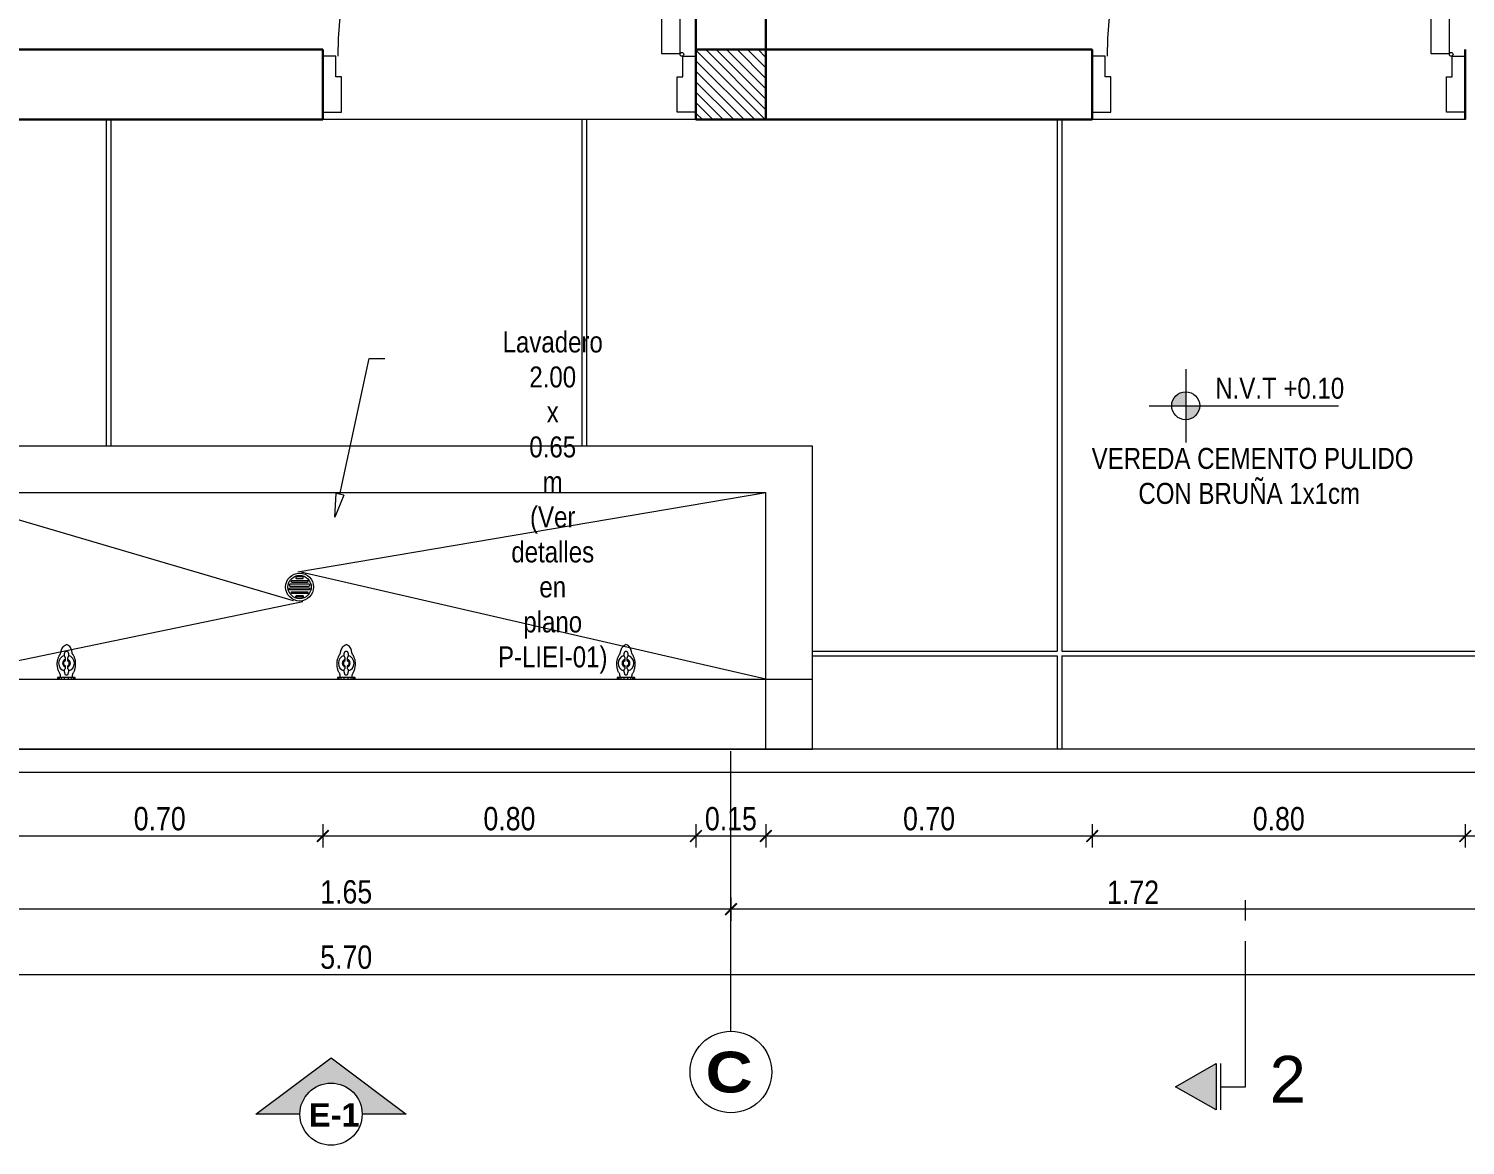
# Model space of a CAD drawing. Header units: metres. Extents: x 115.1 to 149.6, y 26.3 to 56.6.
# Drawn here: x 118.826 to 121.907, y 51.521 to 53.915 of the extents above; entities that cross this region are included whole.
import ezdxf
from ezdxf import colors
from ezdxf.entities.mleader import LeaderData, LeaderLine
from ezdxf.enums import TextEntityAlignment as Align
from ezdxf.math import Vec2, Vec3

# ---------------------------------------------------------------- set-up
doc = ezdxf.new("R2010")
doc.units = ezdxf.units.M
doc.linetypes.add('ACAD_ISO02W100', pattern=[15, 12, -3])
doc.linetypes.add('ACAD_ISO04W100', pattern=[30, 24, -3, 0, -3])
doc.layers.get('0').update_dxf_attribs({"color": 250})
doc.layers.get('Defpoints').update_dxf_attribs({"color": 30, "lineweight": 9})
for name, color, linetype, lineweight in [('-Achurado', 251, 'Continuous', 5), ('-Acotado', 251, 'Continuous', 5), ('-Eje', 1, 'ACAD_ISO04W100', 9), ('-Proyeccion', 85, 'ACAD_ISO02W100', 9), ('-Textos', 7, 'Continuous', 20), ('-Vista', 148, 'Continuous', 9), ('FIC-2ES_CONCRETO 210', 251, 'Continuous', 30), ('ProfileEdges', 252, 'Continuous', 9)]:
    doc.layers.add(name, color=color, linetype=linetype, lineweight=lineweight)
doc.layers.add('A_50_CotasExter', color=253, linetype='Continuous')
doc.layers.add('VISTAS', color=7, linetype='Continuous', lineweight=5, true_color=0x383838)
doc.styles.add('-Arial', font='arial.ttf')
doc.styles.add('-Arial Narrow', font='ARIALN.TTF')
doc.styles.add('ARIALNEG', font='arialbd.ttf')
doc.dimstyles.new('Esc 1_20n', dxfattribs={"dimscale": 0.02, "dimtxt": 2, "dimasz": 1, "dimexe": 1, "dimexo": 1, "dimgap": 0.45, "dimtad": 1, "dimtoh": 1, "dimzin": 3, "dimdsep": 46, "dimtxsty": '-Arial Narrow', "dimblk": 'ARCHTICK', "dimcen": 1, "dimdle": 1, "dimclrd": 252, "dimclre": 252, "dimclrt": 252, "dimadec": 0, "dimazin": 0, "dimtfac": 1, "dimtix": 1, "dimtmove": 1, "dimatfit": 2, "dimldrblk": 'ARCHTICK', "dimfxl": 1, "dimfxlon": 1, "dimtolj": 2, "dimlwd": 5, "dimlwe": 5, "dimarcsym": 0})

# ---------------------------------------------------------------- blocks, each defined once
blk = doc.blocks.new('A$C562401CD')
at = {"layer": 'ProfileEdges', "color": 253, "lineweight": 5}
for p, q in [((0.8167, 1.4127), (0.8167, 1.4265)), ((0.8167, 1.4265), (0.8617, 1.4265)), ((0.8617, 1.4265), (0.8617, 1.4175)), ((0.8617, 1.404), (0.8617, 1.4175)), ((0.8167, 1.0803), (0.8167, 1.0665)), ((0.8617, 1.089), (0.8617, 1.0755)), ((0.8617, 1.0665), (0.8617, 1.0755)), ((0.8167, 1.0665), (0.8617, 1.0665))]:
    blk.add_line(p, q, dxfattribs=at)
for points in [[(0.8617, 1.6605), (0.8167, 1.6605), (0.8167, 1.4265), (0.8617, 1.4265), (0.8617, 1.6605)], [(0.8167, 1.0803), (0.8167, 1.4127)], [(0.8617, 1.404), (0.8617, 1.089)], [(0.8617, 1.0665), (0.8167, 1.0665), (0.8167, 0.8325), (0.8617, 0.8325), (0.8617, 1.0665)], [(0.0315, 0.7763), (0.0315, 0.8258), (0, 0.8258), (0, 0.6908), (0.045, 0.6908), (0.045, 0.7763), (0.0315, 0.7763)], [(0.8685, 0.7763), (0.8685, 0.8258), (0.9, 0.8258), (0.9, 0.6908), (0.855, 0.6908), (0.855, 0.7763), (0.8685, 0.7763)]]:
    blk.add_lwpolyline(points, dxfattribs=at)
blk.add_circle((0.8662, 0.8303, 0), 0.0045, dxfattribs=at)
blk.add_arc((0.8662, 0.8303, 0), 0.8303, 90.3108, 180.3108, dxfattribs=at)
blk = doc.blocks.new('Corte Vertical 1_1000')
at = {"layer": '-Eje'}
blk.add_hatch(color=256, dxfattribs=at).paths.add_polyline_path([(13.34, -3.56), (9.86, -1.57), (9.86, -5.55)])
for p, q in [((9.44, -1.57), (9.44, -5.55)), ((9.44, -3.56), (7.34, -3.56))]:
    blk.add_line(p, q, dxfattribs=at)
blk.add_lwpolyline([(13.34, -3.56), (9.86, -5.55), (9.86, -1.57)], close=True, dxfattribs=at)
for points in [[(7.34, -3.56), (7.34, -16.05)], [(7.34, -14.25), (7.34, -16)], [(7.34, -17.81), (7.34, -19.56)]]:
    blk.add_lwpolyline(points, dxfattribs=at)
at = {"layer": '-Eje', "style": '-Arial'}
blk.add_attdef('A', text='', height=4, dxfattribs=at).set_placement((3.71, -4.24), align=Align.MIDDLE)
blk = doc.blocks.new('Nivel Planta 1_1000')
at = {"layer": '-Acotado'}
h = blk.add_hatch(color=256, dxfattribs=at)
h.paths.add_polyline_path([(0, 1.2, 0.414214), (-1.2, 0), (0, 0)])
h.paths.add_polyline_path([(0, -1.2, 0.414214), (1.2, 0), (0, 0)])
for p, q in [((0, 3.14), (0, -3.14)), ((-3.14, 0), (13.1, 0))]:
    blk.add_line(p, q, dxfattribs=at)
blk.add_circle((0, 0), 1.2, dxfattribs=at)
at = {"layer": '-Acotado', "style": '-Arial Narrow'}
blk.add_attdef('NIVEL', (2.54, 0.6), '', height=1.8, dxfattribs=at)
blk = doc.blocks.new('_ClosedBlank')
at = {"color": 0, "linetype": 'ByBlock', "lineweight": -2}
for p, q in [((-1, 0.167), (0, 0)), ((-1, 0.167), (-1, -0.167)), ((0, 0), (-1, -0.167))]:
    blk.add_line(p, q, dxfattribs=at)
blk = doc.blocks.new('_ArchTick')
at = {"color": 0, "linetype": 'ByBlock', "const_width": 0.15}
blk.add_lwpolyline([(-0.5, -0.5), (0.5, 0.5)], dxfattribs=at)
blk = doc.blocks.new('*D231')
at = {"layer": 'A_50_CotasExter', "color": 252, "lineweight": 5, "transparency": 16777216}
for p, q in [((122.695, 53.7451), (122.695, 52.9951)), ((122.67, 53.7201), (122.72, 53.7201)), ((122.67, 53.0201), (122.72, 53.0201))]:
    blk.add_line(p, q, dxfattribs=at)
at = {"layer": 'Defpoints', "color": 0, "transparency": 16777216}
for p in [(122.0567, 53.7201), (120.5067, 53.0201), (122.695, 53.0201)]:
    blk.add_point(p, dxfattribs=at)
at = {"layer": 'A_50_CotasExter', "color": 252, "lineweight": 5, "transparency": 16777216, "xscale": 0.025, "yscale": 0.025, "zscale": 0.025}
for p, rotation in [((122.695, 53.7201), 90), ((122.695, 53.0201), 270)]:
    blk.add_blockref('_ArchTick', p, dxfattribs=dict(at, rotation=rotation))
at = {"layer": 'A_50_CotasExter', "color": 252, "transparency": 16777216, "insert": (122.6582, 53.3701), "char_height": 0.05, "attachment_point": 5, "rotation": 90, "style": '-Arial Narrow'}
blk.add_mtext('\\A2;0.70', dxfattribs=at)
blk = doc.blocks.new('*D232')
at = {"layer": 'A_50_CotasExter', "color": 252, "lineweight": 5, "transparency": 16777216}
for p, q in [((122.695, 53.0451), (122.695, 52.3451)), ((122.67, 53.0201), (122.72, 53.0201)), ((122.67, 52.3701), (122.72, 52.3701))]:
    blk.add_line(p, q, dxfattribs=at)
at = {"layer": 'Defpoints', "color": 0, "transparency": 16777216}
for p in [(120.5067, 53.0201), (122.3567, 52.3701), (122.695, 52.3701)]:
    blk.add_point(p, dxfattribs=at)
at = {"layer": 'A_50_CotasExter', "color": 252, "lineweight": 5, "transparency": 16777216, "xscale": 0.025, "yscale": 0.025, "zscale": 0.025}
for p, rotation in [((122.695, 53.0201), 90), ((122.695, 52.3701), 270)]:
    blk.add_blockref('_ArchTick', p, dxfattribs=dict(at, rotation=rotation))
at = {"layer": 'A_50_CotasExter', "color": 252, "transparency": 16777216, "insert": (122.6582, 52.6951), "char_height": 0.05, "attachment_point": 5, "rotation": 90, "style": '-Arial Narrow'}
blk.add_mtext('\\A2;0.65', dxfattribs=at)
blk = doc.blocks.new('*D267')
at = {"layer": 'A_50_CotasExter', "color": 252, "lineweight": 5, "transparency": 16777216}
for p, q in [((118.7567, 52.2092), (118.7567, 52.1592)), ((119.4567, 52.2092), (119.4567, 52.1592)), ((118.7317, 52.1842), (119.4817, 52.1842))]:
    blk.add_line(p, q, dxfattribs=at)
at = {"layer": 'Defpoints', "color": 0, "transparency": 16777216}
for p in [(118.7567, 53.7201), (119.4567, 53.7201), (119.4567, 52.1842)]:
    blk.add_point(p, dxfattribs=at)
at = {"layer": 'A_50_CotasExter', "color": 252, "lineweight": 5, "transparency": 16777216, "xscale": 0.025, "yscale": 0.025, "zscale": 0.025}
for p, rotation in [((118.7567, 52.1842), 180.0000000000041), ((119.4567, 52.1842), 4.071109992273301e-12)]:
    blk.add_blockref('_ArchTick', p, dxfattribs=dict(at, rotation=rotation))
at = {"layer": 'A_50_CotasExter', "color": 252, "transparency": 16777216, "insert": (119.1067, 52.221), "char_height": 0.05, "attachment_point": 5, "style": '-Arial Narrow'}
blk.add_mtext('\\A2;0.70', dxfattribs=at)
blk = doc.blocks.new('*D268')
at = {"layer": 'A_50_CotasExter', "color": 252, "lineweight": 5, "transparency": 16777216}
for p, q in [((119.4567, 52.2092), (119.4567, 52.1592)), ((120.2567, 52.2092), (120.2567, 52.1592)), ((119.4317, 52.1842), (120.2817, 52.1842))]:
    blk.add_line(p, q, dxfattribs=at)
at = {"layer": 'Defpoints', "color": 0, "transparency": 16777216}
for p in [(119.4567, 53.7201), (120.2567, 53.7201), (120.2567, 52.1842)]:
    blk.add_point(p, dxfattribs=at)
at = {"layer": 'A_50_CotasExter', "color": 252, "lineweight": 5, "transparency": 16777216, "xscale": 0.025, "yscale": 0.025, "zscale": 0.025}
for p, rotation in [((119.4567, 52.1842), 180.0000000000041), ((120.2567, 52.1842), 4.071109992273301e-12)]:
    blk.add_blockref('_ArchTick', p, dxfattribs=dict(at, rotation=rotation))
at = {"layer": 'A_50_CotasExter', "color": 252, "transparency": 16777216, "insert": (119.8567, 52.221), "char_height": 0.05, "attachment_point": 5, "style": '-Arial Narrow'}
blk.add_mtext('\\A2;0.80', dxfattribs=at)
blk = doc.blocks.new('*D269')
at = {"layer": 'A_50_CotasExter', "color": 252, "lineweight": 5, "transparency": 16777216}
for p, q in [((120.2567, 52.2092), (120.2567, 52.1592)), ((120.4067, 52.2092), (120.4067, 52.1592)), ((120.2317, 52.1842), (120.4317, 52.1842))]:
    blk.add_line(p, q, dxfattribs=at)
at = {"layer": 'Defpoints', "color": 0, "transparency": 16777216}
for p in [(120.2567, 53.7201), (120.4067, 53.7201), (120.4067, 52.1842)]:
    blk.add_point(p, dxfattribs=at)
at = {"layer": 'A_50_CotasExter', "color": 252, "lineweight": 5, "transparency": 16777216, "xscale": 0.025, "yscale": 0.025, "zscale": 0.025}
for p, rotation in [((120.2567, 52.1842), 180.0000000000041), ((120.4067, 52.1842), 4.071109992273301e-12)]:
    blk.add_blockref('_ArchTick', p, dxfattribs=dict(at, rotation=rotation))
at = {"layer": 'A_50_CotasExter', "color": 252, "transparency": 16777216, "insert": (120.3317, 52.221), "char_height": 0.05, "attachment_point": 5, "style": '-Arial Narrow'}
blk.add_mtext('\\A2;0.15', dxfattribs=at)
blk = doc.blocks.new('*D270')
at = {"layer": 'A_50_CotasExter', "color": 252, "lineweight": 5, "transparency": 16777216}
for p, q in [((120.4067, 52.2092), (120.4067, 52.1592)), ((121.1067, 52.2092), (121.1067, 52.1592)), ((120.3817, 52.1842), (121.1317, 52.1842))]:
    blk.add_line(p, q, dxfattribs=at)
at = {"layer": 'Defpoints', "color": 0, "transparency": 16777216}
for p in [(120.4067, 53.7201), (121.1067, 53.7201), (121.1067, 52.1842)]:
    blk.add_point(p, dxfattribs=at)
at = {"layer": 'A_50_CotasExter', "color": 252, "lineweight": 5, "transparency": 16777216, "xscale": 0.025, "yscale": 0.025, "zscale": 0.025}
for p, rotation in [((120.4067, 52.1842), 180.0000000000041), ((121.1067, 52.1842), 4.071109992273301e-12)]:
    blk.add_blockref('_ArchTick', p, dxfattribs=dict(at, rotation=rotation))
at = {"layer": 'A_50_CotasExter', "color": 252, "transparency": 16777216, "insert": (120.7567, 52.221), "char_height": 0.05, "attachment_point": 5, "style": '-Arial Narrow'}
blk.add_mtext('\\A2;0.70', dxfattribs=at)
blk = doc.blocks.new('*D271')
at = {"layer": 'A_50_CotasExter', "color": 252, "lineweight": 5, "transparency": 16777216}
for p, q in [((121.1067, 52.2092), (121.1067, 52.1592)), ((121.9067, 52.2092), (121.9067, 52.1592)), ((121.0817, 52.1842), (121.9317, 52.1842))]:
    blk.add_line(p, q, dxfattribs=at)
at = {"layer": 'Defpoints', "color": 0, "transparency": 16777216}
for p in [(121.1067, 53.7201), (121.9067, 53.7201), (121.9067, 52.1842)]:
    blk.add_point(p, dxfattribs=at)
at = {"layer": 'A_50_CotasExter', "color": 252, "lineweight": 5, "transparency": 16777216, "xscale": 0.025, "yscale": 0.025, "zscale": 0.025}
for p, rotation in [((121.1067, 52.1842), 180.0000000000041), ((121.9067, 52.1842), 4.071109992273301e-12)]:
    blk.add_blockref('_ArchTick', p, dxfattribs=dict(at, rotation=rotation))
at = {"layer": 'A_50_CotasExter', "color": 252, "transparency": 16777216, "insert": (121.5067, 52.221), "char_height": 0.05, "attachment_point": 5, "style": '-Arial Narrow'}
blk.add_mtext('\\A2;0.80', dxfattribs=at)
blk = doc.blocks.new('*D272')
at = {"layer": 'A_50_CotasExter', "color": 252, "lineweight": 5, "transparency": 16777216}
for p, q in [((121.9067, 52.2092), (121.9067, 52.1592)), ((122.0567, 52.2092), (122.0567, 52.1592)), ((121.8817, 52.1842), (122.0817, 52.1842))]:
    blk.add_line(p, q, dxfattribs=at)
at = {"layer": 'Defpoints', "color": 0, "transparency": 16777216}
for p in [(121.9067, 53.7201), (122.0567, 53.7201), (122.0567, 52.1842)]:
    blk.add_point(p, dxfattribs=at)
at = {"layer": 'A_50_CotasExter', "color": 252, "lineweight": 5, "transparency": 16777216, "xscale": 0.025, "yscale": 0.025, "zscale": 0.025}
for p, rotation in [((121.9067, 52.1842), 180.0000000000041), ((122.0567, 52.1842), 4.071109992273301e-12)]:
    blk.add_blockref('_ArchTick', p, dxfattribs=dict(at, rotation=rotation))
at = {"layer": 'A_50_CotasExter', "color": 252, "transparency": 16777216, "insert": (121.9817, 52.221), "char_height": 0.05, "attachment_point": 5, "style": '-Arial Narrow'}
blk.add_mtext('\\A2;0.15', dxfattribs=at)
blk = doc.blocks.new('*D277')
at = {"layer": 'A_50_CotasExter', "color": 252, "lineweight": 5, "transparency": 16777216}
for p, q in [((120.3317, 52.0522), (120.3317, 52.0022)), ((122.0567, 52.0522), (122.0567, 52.0022)), ((122.0817, 52.0272), (120.3067, 52.0272))]:
    blk.add_line(p, q, dxfattribs=at)
at = {"layer": 'Defpoints', "color": 0, "transparency": 16777216}
for p in [(120.3317, 52.3701), (122.0567, 52.3701), (120.3317, 52.0272)]:
    blk.add_point(p, dxfattribs=at)
at = {"layer": 'A_50_CotasExter', "color": 252, "lineweight": 5, "transparency": 16777216, "xscale": 0.025, "yscale": 0.025, "zscale": 0.025, "rotation": 180}
blk.add_blockref('_ArchTick', (120.3317, 52.0272), dxfattribs=at)
at = {"layer": 'A_50_CotasExter', "color": 252, "lineweight": 5, "transparency": 16777216, "xscale": 0.025, "yscale": 0.025, "zscale": 0.025}
blk.add_blockref('_ArchTick', (122.0567, 52.0272), dxfattribs=at)
at = {"layer": 'A_50_CotasExter', "color": 252, "transparency": 16777216, "insert": (121.1942, 52.0636), "char_height": 0.05, "attachment_point": 5, "style": '-Arial Narrow'}
blk.add_mtext('\\A2;1.72', dxfattribs=at)
blk = doc.blocks.new('*D278')
at = {"layer": 'A_50_CotasExter', "color": 252, "lineweight": 5, "transparency": 16777216}
for p, q in [((118.6817, 52.0522), (118.6817, 52.0022)), ((120.3317, 52.0522), (120.3317, 52.0022)), ((120.3567, 52.0272), (118.6567, 52.0272))]:
    blk.add_line(p, q, dxfattribs=at)
at = {"layer": 'Defpoints', "color": 0, "transparency": 16777216}
for p in [(118.6817, 52.3701), (120.3317, 52.3701), (118.6817, 52.0272)]:
    blk.add_point(p, dxfattribs=at)
at = {"layer": 'A_50_CotasExter', "color": 252, "lineweight": 5, "transparency": 16777216, "xscale": 0.025, "yscale": 0.025, "zscale": 0.025, "rotation": 180}
blk.add_blockref('_ArchTick', (118.6817, 52.0272), dxfattribs=at)
at = {"layer": 'A_50_CotasExter', "color": 252, "lineweight": 5, "transparency": 16777216, "xscale": 0.025, "yscale": 0.025, "zscale": 0.025}
blk.add_blockref('_ArchTick', (120.3317, 52.0272), dxfattribs=at)
at = {"layer": 'A_50_CotasExter', "color": 252, "transparency": 16777216, "insert": (119.5067, 52.064), "char_height": 0.05, "attachment_point": 5, "style": '-Arial Narrow'}
blk.add_mtext('\\A2;1.65', dxfattribs=at)
blk = doc.blocks.new('*D282')
at = {"layer": 'A_50_CotasExter', "color": 252, "lineweight": 5, "transparency": 16777216}
for p, q in [((116.6317, 51.8873), (122.3817, 51.8873)), ((116.6567, 51.9123), (116.6567, 51.8623)), ((122.3567, 51.9123), (122.3567, 51.8623))]:
    blk.add_line(p, q, dxfattribs=at)
at = {"layer": 'Defpoints', "color": 0, "transparency": 16777216}
for p in [(116.6567, 52.3701), (122.3567, 52.3701), (122.3567, 51.8873)]:
    blk.add_point(p, dxfattribs=at)
at = {"layer": 'A_50_CotasExter', "color": 252, "lineweight": 5, "transparency": 16777216, "xscale": 0.025, "yscale": 0.025, "zscale": 0.025}
for p, rotation in [((116.6567, 51.8873), 179.9998676933556), ((122.3567, 51.8873), 359.9998676933557)]:
    blk.add_blockref('_ArchTick', p, dxfattribs=dict(at, rotation=rotation))
at = {"layer": 'A_50_CotasExter', "color": 252, "transparency": 16777216, "insert": (119.5067, 51.9241), "char_height": 0.05, "attachment_point": 5, "rotation": 359.9999, "style": '-Arial Narrow'}
blk.add_mtext('\\A2;5.70', dxfattribs=at)
blk = doc.blocks.new('*D382')
at = {"layer": 'A_50_CotasExter', "color": 252, "lineweight": 5, "transparency": 16777216}
for p, q in [((124.171, 52.7893), (124.171, 55.8336)), ((124.196, 55.8086), (124.146, 55.8086)), ((124.146, 52.8143), (124.196, 52.8143))]:
    blk.add_line(p, q, dxfattribs=at)
at = {"layer": 'Defpoints', "color": 0, "transparency": 16777216}
for p in [(124.171, 55.8086), (124.5665, 55.8086), (119.3158, 52.8143)]:
    blk.add_point(p, dxfattribs=at)
at = {"layer": 'A_50_CotasExter', "color": 252, "lineweight": 5, "transparency": 16777216, "xscale": 0.025, "yscale": 0.025, "zscale": 0.025}
for p, rotation in [((124.171, 55.8086), 90), ((124.171, 52.8143), 270)]:
    blk.add_blockref('_ArchTick', p, dxfattribs=dict(at, rotation=rotation))
at = {"layer": 'A_50_CotasExter', "color": 252, "transparency": 16777216, "insert": (124.1343, 54.3114), "char_height": 0.05, "attachment_point": 5, "rotation": 90, "style": '-Arial Narrow'}
blk.add_mtext('\\A2;2.99', dxfattribs=at)

msp = doc.modelspace()

# ---------------------------------------------------------------- hatches: boundary and pattern name
at = {"layer": '-Achurado', "lineweight": 5, "ltscale": 0.009}
h = msp.add_hatch(dxfattribs=at)
h.set_pattern_fill('ANSI31', color=256, scale=0.005, angle=-90)
h.set_pattern_definition([(315, (-1e-09, -0.69779), (0.0112253202, 0.0112253202), [])])
h.paths.add_polyline_path([(120.2567, 53.8701), (120.2567, 53.7201), (120.4067, 53.7201), (120.4067, 53.8701)])
at = {"layer": 'VISTAS', "true_color": 0xc2c2c2}
h = msp.add_hatch(color=9, dxfattribs=at)
h.dxf.hatch_style = 1
h.paths.add_polyline_path([(119.4074, 51.5878), (119.313, 51.5878), (119.4741, 51.7086), (119.6351, 51.5878), (119.5408, 51.5878, 0.198912), (119.5212, 51.635, 0.668179)])

# ---------------------------------------------------------------- linework, layer by layer
at = {"layer": '-Eje', "ltscale": 0.025}
msp.add_line((120.3317, 51.7657), (120.3317, 52.3701), dxfattribs=at)
at = {"layer": '-Eje', "linetype": 'ByBlock', "ltscale": 0.025}
msp.add_circle((120.3317, 51.6782), 0.0875, dxfattribs=at)
at = {"layer": '-Proyeccion', "ltscale": 3}
msp.add_lwpolyline([(116.4567, 52.3201), (116.4567, 55.8201), (122.5567, 55.8201), (122.5567, 52.3201)], close=True, dxfattribs=at)
at = {"layer": '-Vista', "color": 254}
for p, q in [((118.9917, 53.7201), (118.9917, 53.0201)), ((119.0017, 53.7201), (119.0017, 53.0201)), ((120.2567, 53.7201), (119.4567, 53.7201)), ((120.0117, 53.7201), (120.0117, 53.0201)), ((120.0217, 53.7201), (120.0217, 53.0201)), ((121.0317, 53.7201), (121.0317, 52.5801)), ((121.0417, 53.7201), (121.0417, 52.5801)), ((121.9067, 53.7201), (121.1067, 53.7201)), ((120.5067, 52.5801), (121.0317, 52.5801)), ((120.5067, 52.5701), (121.0317, 52.5701)), ((121.0317, 52.5701), (121.0317, 52.3701)), ((121.0417, 52.5801), (122.0467, 52.5801)), ((121.0417, 52.5701), (121.0417, 52.3701)), ((121.0417, 52.5701), (122.0467, 52.5701))]:
    msp.add_line(p, q, dxfattribs=at)
at = {"layer": '-Vista', "color": 253, "lineweight": 5}
for p, q in [((118.6067, 52.9201), (119.393, 52.689)), ((120.4067, 52.9201), (119.4028, 52.7496)), ((120.4067, 52.5201), (119.4091, 52.7498)), ((118.6067, 52.5201), (119.4135, 52.6866))]:
    msp.add_line(p, q, dxfattribs=at)
for points in [[(118.5067, 52.3701), (120.5067, 52.3701), (120.5067, 53.0201), (118.5067, 53.0201)], [(118.6067, 52.5201), (120.4067, 52.5201), (120.4067, 52.9201), (118.6067, 52.9201)]]:
    msp.add_lwpolyline(points, close=True, dxfattribs=at)
for points in [[(119.4267, 52.7239), (119.3867, 52.7239, 0.414214), (119.3847, 52.7219), (119.3847, 52.7219, 0.414214), (119.3867, 52.7199), (119.4267, 52.7199, 0.414214), (119.4287, 52.7219), (119.4287, 52.7219, 0.414214)], [(119.4267, 52.7119), (119.3867, 52.7119, -0.414214), (119.3847, 52.7139), (119.3847, 52.7139, -0.414214), (119.3867, 52.7159), (119.4267, 52.7159, -0.414214), (119.4287, 52.7139), (119.4287, 52.7139, -0.414214)], [(119.4227, 52.7279), (119.3907, 52.7279, -0.414214), (119.3887, 52.7299), (119.3887, 52.7299, -0.414214), (119.3907, 52.7319), (119.4227, 52.7319, -0.414214), (119.4247, 52.7299), (119.4247, 52.7299, -0.414214)], [(119.4147, 52.7379), (119.4147, 52.7379, 0.414214), (119.4127, 52.7399), (119.4007, 52.7399, 0.414214), (119.3987, 52.7379), (119.3987, 52.7379, 0.414214), (119.4007, 52.7359), (119.4127, 52.7359, 0.414214)], [(119.4227, 52.7039), (119.3907, 52.7039, -0.414214), (119.3887, 52.7059), (119.3887, 52.7059, -0.414214), (119.3907, 52.7079), (119.4227, 52.7079, -0.414214), (119.4247, 52.7059), (119.4247, 52.7059, -0.414214)], [(119.4147, 52.6979), (119.4147, 52.6979, -0.414214), (119.4127, 52.6959), (119.4007, 52.6959, -0.414214), (119.3987, 52.6979), (119.3987, 52.6979, -0.414214), (119.4007, 52.6999), (119.4127, 52.6999, -0.414214)]]:
    msp.add_lwpolyline(points, format="xyb", close=True, dxfattribs=at)
for points in [[(118.894, 52.5239), (118.8939, 52.5269), (118.8937, 52.5293), (118.8933, 52.531), (118.8927, 52.5324), (118.8921, 52.5336), (118.8915, 52.5346), (118.8908, 52.5356), (118.8901, 52.5368), (118.8895, 52.5384), (118.8889, 52.5401), (118.8884, 52.5421), (118.8879, 52.5443), (118.8875, 52.5466), (118.8872, 52.5489), (118.887, 52.5512), (118.887, 52.5535), (118.887, 52.5557), (118.8872, 52.5578), (118.8875, 52.5598), (118.8879, 52.5616), (118.8883, 52.5634), (118.8888, 52.565), (118.8893, 52.5664), (118.8898, 52.5678), (118.8903, 52.5689), (118.8908, 52.57), (118.8913, 52.5709), (118.8918, 52.5717), (118.8923, 52.5724), (118.8927, 52.573), (118.893, 52.5735), (118.8933, 52.5739), (118.8936, 52.5743), (118.8937, 52.5747), (118.8939, 52.5751), (118.8941, 52.5756), (118.8942, 52.5763), (118.8945, 52.5771), (118.8947, 52.5783), (118.8951, 52.5797), (118.8955, 52.5815), (118.8962, 52.5835), (118.897, 52.5857), (118.8981, 52.5878), (118.8996, 52.5899), (118.9015, 52.5918), (118.9038, 52.5933), (118.9067, 52.5944)], [(118.9194, 52.5239), (118.9195, 52.5269), (118.9197, 52.5293), (118.9201, 52.531), (118.9207, 52.5324), (118.9213, 52.5336), (118.9219, 52.5346), (118.9226, 52.5356), (118.9233, 52.5368), (118.9239, 52.5384), (118.9245, 52.5401), (118.925, 52.5421), (118.9255, 52.5443), (118.9259, 52.5466), (118.9262, 52.5489), (118.9264, 52.5512), (118.9264, 52.5535), (118.9264, 52.5557), (118.9262, 52.5578), (118.9259, 52.5598), (118.9256, 52.5616), (118.9251, 52.5634), (118.9246, 52.565), (118.9241, 52.5664), (118.9236, 52.5678), (118.9231, 52.5689), (118.9226, 52.57), (118.9221, 52.5709), (118.9216, 52.5717), (118.9211, 52.5724), (118.9207, 52.573), (118.9204, 52.5735), (118.9201, 52.5739), (118.9199, 52.5743), (118.9197, 52.5747), (118.9195, 52.5751), (118.9193, 52.5756), (118.9192, 52.5763), (118.919, 52.5772), (118.9187, 52.5784), (118.9183, 52.5798), (118.9179, 52.5817), (118.9173, 52.5838), (118.9164, 52.586), (118.9153, 52.5882), (118.9138, 52.5902), (118.9119, 52.5921), (118.9096, 52.5935), (118.9067, 52.5944)], [(119.494, 52.5239), (119.4939, 52.5269), (119.4937, 52.5293), (119.4933, 52.531), (119.4927, 52.5324), (119.4921, 52.5336), (119.4915, 52.5346), (119.4908, 52.5356), (119.4901, 52.5368), (119.4895, 52.5384), (119.4889, 52.5401), (119.4884, 52.5421), (119.4879, 52.5443), (119.4875, 52.5466), (119.4872, 52.5489), (119.487, 52.5512), (119.487, 52.5535), (119.487, 52.5557), (119.4872, 52.5578), (119.4875, 52.5598), (119.4879, 52.5616), (119.4883, 52.5634), (119.4888, 52.565), (119.4893, 52.5664), (119.4898, 52.5678), (119.4903, 52.5689), (119.4908, 52.57), (119.4913, 52.5709), (119.4918, 52.5717), (119.4923, 52.5724), (119.4927, 52.573), (119.493, 52.5735), (119.4933, 52.5739), (119.4936, 52.5743), (119.4937, 52.5747), (119.4939, 52.5751), (119.4941, 52.5756), (119.4942, 52.5763), (119.4945, 52.5771), (119.4947, 52.5783), (119.4951, 52.5797), (119.4955, 52.5815), (119.4962, 52.5835), (119.497, 52.5857), (119.4981, 52.5878), (119.4996, 52.5899), (119.5015, 52.5918), (119.5038, 52.5933), (119.5067, 52.5944)], [(119.5194, 52.5239), (119.5195, 52.5269), (119.5197, 52.5293), (119.5201, 52.531), (119.5207, 52.5324), (119.5213, 52.5336), (119.5219, 52.5346), (119.5226, 52.5356), (119.5233, 52.5368), (119.5239, 52.5384), (119.5245, 52.5401), (119.525, 52.5421), (119.5255, 52.5443), (119.5259, 52.5466), (119.5262, 52.5489), (119.5264, 52.5512), (119.5264, 52.5535), (119.5264, 52.5557), (119.5262, 52.5578), (119.5259, 52.5598), (119.5256, 52.5616), (119.5251, 52.5634), (119.5246, 52.565), (119.5241, 52.5664), (119.5236, 52.5678), (119.5231, 52.5689), (119.5226, 52.57), (119.5221, 52.5709), (119.5216, 52.5717), (119.5211, 52.5724), (119.5207, 52.573), (119.5204, 52.5735), (119.5201, 52.5739), (119.5199, 52.5743), (119.5197, 52.5747), (119.5195, 52.5751), (119.5193, 52.5756), (119.5192, 52.5763), (119.519, 52.5772), (119.5187, 52.5784), (119.5183, 52.5798), (119.5179, 52.5817), (119.5173, 52.5838), (119.5164, 52.586), (119.5153, 52.5882), (119.5138, 52.5902), (119.5119, 52.5921), (119.5096, 52.5935), (119.5067, 52.5944)], [(120.094, 52.5239), (120.0939, 52.5269), (120.0937, 52.5293), (120.0933, 52.531), (120.0927, 52.5324), (120.0921, 52.5336), (120.0915, 52.5346), (120.0908, 52.5356), (120.0901, 52.5368), (120.0895, 52.5384), (120.0889, 52.5401), (120.0884, 52.5421), (120.0879, 52.5443), (120.0875, 52.5466), (120.0872, 52.5489), (120.087, 52.5512), (120.087, 52.5535), (120.087, 52.5557), (120.0872, 52.5578), (120.0875, 52.5598), (120.0879, 52.5616), (120.0883, 52.5634), (120.0888, 52.565), (120.0893, 52.5664), (120.0898, 52.5678), (120.0903, 52.5689), (120.0908, 52.57), (120.0913, 52.5709), (120.0918, 52.5717), (120.0923, 52.5724), (120.0927, 52.573), (120.093, 52.5735), (120.0933, 52.5739), (120.0936, 52.5743), (120.0937, 52.5747), (120.0939, 52.5751), (120.0941, 52.5756), (120.0942, 52.5763), (120.0945, 52.5771), (120.0947, 52.5783), (120.0951, 52.5797), (120.0955, 52.5815), (120.0962, 52.5835), (120.097, 52.5857), (120.0981, 52.5878), (120.0996, 52.5899), (120.1015, 52.5918), (120.1038, 52.5933), (120.1067, 52.5944)], [(120.1194, 52.5239), (120.1195, 52.5269), (120.1197, 52.5293), (120.1201, 52.531), (120.1207, 52.5324), (120.1213, 52.5336), (120.1219, 52.5346), (120.1226, 52.5356), (120.1233, 52.5368), (120.1239, 52.5384), (120.1245, 52.5401), (120.125, 52.5421), (120.1255, 52.5443), (120.1259, 52.5466), (120.1262, 52.5489), (120.1264, 52.5512), (120.1264, 52.5535), (120.1264, 52.5557), (120.1262, 52.5578), (120.1259, 52.5598), (120.1256, 52.5616), (120.1251, 52.5634), (120.1246, 52.565), (120.1241, 52.5664), (120.1236, 52.5678), (120.1231, 52.5689), (120.1226, 52.57), (120.1221, 52.5709), (120.1216, 52.5717), (120.1211, 52.5724), (120.1207, 52.573), (120.1204, 52.5735), (120.1201, 52.5739), (120.1199, 52.5743), (120.1197, 52.5747), (120.1195, 52.5751), (120.1193, 52.5756), (120.1192, 52.5763), (120.119, 52.5772), (120.1187, 52.5784), (120.1183, 52.5798), (120.1179, 52.5817), (120.1173, 52.5838), (120.1164, 52.586), (120.1153, 52.5882), (120.1138, 52.5902), (120.1119, 52.5921), (120.1096, 52.5935), (120.1067, 52.5944)], [(120.4067, 52.3701), (120.4067, 52.5201)], [(120.4067, 52.5201), (120.5067, 52.5201)]]:
    msp.add_lwpolyline(points, dxfattribs=at)
for points, elevation in [([(118.9046, 52.5803), (118.9088, 52.5803), (118.9109, 52.5754), (118.9109, 52.5704), (118.9088, 52.5655), (118.9088, 52.5606), (118.912, 52.5581), (118.912, 52.551), (118.9088, 52.5486), (118.9088, 52.5436), (118.9109, 52.5411), (118.9109, 52.5362), (118.9088, 52.5288), (118.9088, 52.5288), (118.9046, 52.5288), (118.9046, 52.5288), (118.9025, 52.5362), (118.9025, 52.5411), (118.9046, 52.5436), (118.9046, 52.5486), (118.9014, 52.551), (118.9014, 52.5581), (118.9046, 52.5606), (118.9046, 52.5655), (118.9025, 52.5704), (118.9025, 52.5754), (118.9046, 52.5803), (118.9088, 52.5803)], 4.2455), ([(119.5046, 52.5803), (119.5088, 52.5803), (119.5109, 52.5754), (119.5109, 52.5704), (119.5088, 52.5655), (119.5088, 52.5606), (119.512, 52.5581), (119.512, 52.551), (119.5088, 52.5486), (119.5088, 52.5436), (119.5109, 52.5411), (119.5109, 52.5362), (119.5088, 52.5288), (119.5088, 52.5288), (119.5046, 52.5288), (119.5046, 52.5288), (119.5025, 52.5362), (119.5025, 52.5411), (119.5046, 52.5436), (119.5046, 52.5486), (119.5014, 52.551), (119.5014, 52.5581), (119.5046, 52.5606), (119.5046, 52.5655), (119.5025, 52.5704), (119.5025, 52.5754), (119.5046, 52.5803), (119.5088, 52.5803)], 6.0654), ([(120.1046, 52.5803), (120.1088, 52.5803), (120.1109, 52.5754), (120.1109, 52.5704), (120.1088, 52.5655), (120.1088, 52.5606), (120.112, 52.5581), (120.112, 52.551), (120.1088, 52.5486), (120.1088, 52.5436), (120.1109, 52.5411), (120.1109, 52.5362), (120.1088, 52.5288), (120.1088, 52.5288), (120.1046, 52.5288), (120.1046, 52.5288), (120.1025, 52.5362), (120.1025, 52.5411), (120.1046, 52.5436), (120.1046, 52.5486), (120.1014, 52.551), (120.1014, 52.5581), (120.1046, 52.5606), (120.1046, 52.5655), (120.1025, 52.5704), (120.1025, 52.5754), (120.1046, 52.5803), (120.1088, 52.5803)], 5.3028), ([(118.8898, 52.5201), (118.8898, 52.5239)], 4.2455), ([(118.8919, 52.5201), (118.8919, 52.5239)], 4.2455), ([(118.8961, 52.5201), (118.8961, 52.5239)], 4.2455), ([(118.9025, 52.5201), (118.9025, 52.5239)], 4.2455), ([(118.9109, 52.5201), (118.9109, 52.5239)], 4.2455), ([(118.9173, 52.5201), (118.9173, 52.5239)], 4.2455), ([(118.9215, 52.5201), (118.9215, 52.5239)], 4.2455), ([(118.9236, 52.5201), (118.9236, 52.5239)], 4.2455), ([(119.4898, 52.5201), (119.4898, 52.5239)], 6.0654), ([(119.4919, 52.5201), (119.4919, 52.5239)], 6.0654), ([(119.4961, 52.5201), (119.4961, 52.5239)], 6.0654), ([(119.5025, 52.5201), (119.5025, 52.5239)], 6.0654), ([(119.5109, 52.5201), (119.5109, 52.5239)], 6.0654), ([(119.5173, 52.5201), (119.5173, 52.5239)], 6.0654), ([(119.5215, 52.5201), (119.5215, 52.5239)], 6.0654), ([(119.5236, 52.5201), (119.5236, 52.5239)], 6.0654), ([(120.0898, 52.5201), (120.0898, 52.5239)], 5.3028), ([(120.0919, 52.5201), (120.0919, 52.5239)], 5.3028), ([(120.0961, 52.5201), (120.0961, 52.5239)], 5.3028), ([(120.1025, 52.5201), (120.1025, 52.5239)], 5.3028), ([(120.1109, 52.5201), (120.1109, 52.5239)], 5.3028), ([(120.1173, 52.5201), (120.1173, 52.5239)], 5.3028), ([(120.1215, 52.5201), (120.1215, 52.5239)], 5.3028), ([(120.1236, 52.5201), (120.1236, 52.5239)], 5.3028)]:
    msp.add_lwpolyline(points, dxfattribs=dict(at, elevation=elevation))
for points, elevation in [([(118.8877, 52.5201), (118.9257, 52.5201), (118.9257, 52.5239), (118.8877, 52.5239)], 4.2455), ([(119.4877, 52.5201), (119.5257, 52.5201), (119.5257, 52.5239), (119.4877, 52.5239)], 6.0654), ([(120.0877, 52.5201), (120.1257, 52.5201), (120.1257, 52.5239), (120.0877, 52.5239)], 5.3028)]:
    msp.add_lwpolyline(points, close=True, dxfattribs=dict(at, elevation=elevation))
for radius in [0.03, 0.025]:
    msp.add_circle((119.4067, 52.7179), radius, dxfattribs=at)
for centre, radius, start, end in [((118.9067, 52.5546, 4.2455), 0.0169, 104.4775, 255.5225), ((118.9067, 52.5546, 4.2455), 0.00845, 104.4775, 255.5225), ((118.9067, 52.5546, 4.2455), 0.00845, 284.4775, 75.5225), ((118.9067, 52.5546, 4.2455), 0.0169, 284.4775, 75.5225), ((119.5067, 52.5546, 6.0654), 0.0169, 104.4775, 255.5225), ((119.5067, 52.5546, 6.0654), 0.00845, 104.4775, 255.5225), ((119.5067, 52.5546, 6.0654), 0.00845, 284.4775, 75.5225), ((119.5067, 52.5546, 6.0654), 0.0169, 284.4775, 75.5225), ((120.1067, 52.5546, 5.3028), 0.0169, 104.4775, 255.5225), ((120.1067, 52.5546, 5.3028), 0.00845, 104.4775, 255.5225), ((120.1067, 52.5546, 5.3028), 0.00845, 284.4775, 75.5225), ((120.1067, 52.5546, 5.3028), 0.0169, 284.4775, 75.5225)]:
    msp.add_arc(centre, radius, start, end, dxfattribs=at)
at = {"layer": 'FIC-2ES_CONCRETO 210'}
for p, q in [((120.2567, 53.8701), (120.2567, 55.1701)), ((120.4067, 55.1701), (120.4067, 53.8701)), ((118.7567, 53.8701), (119.3067, 53.8701)), ((119.4567, 53.8701), (119.3067, 53.8701)), ((119.4567, 53.8701), (119.4567, 53.7701)), ((120.4067, 53.8701), (120.2567, 53.8701)), ((120.2567, 53.7201), (120.2567, 53.8701)), ((120.4067, 53.7201), (120.4067, 53.8701)), ((121.1067, 53.8701), (120.9567, 53.8701)), ((121.1067, 53.8701), (121.1067, 53.7701)), ((121.9067, 53.7201), (121.9067, 53.8701)), ((119.4567, 53.7701), (119.4567, 53.7201)), ((121.1067, 53.7701), (121.1067, 53.7201)), ((118.7567, 53.7201), (119.2817, 53.7201)), ((119.3067, 53.7201), (119.2817, 53.7201)), ((119.3067, 53.7201), (119.4567, 53.7201)), ((120.4067, 53.7201), (120.2567, 53.7201)), ((120.4067, 53.7201), (120.6831, 53.7201)), ((120.9567, 53.7201), (120.6831, 53.7201)), ((120.9567, 53.7201), (121.1067, 53.7201))]:
    msp.add_line(p, q, dxfattribs=at)
at = {"layer": 'FIC-2ES_CONCRETO 210', "ltscale": 0.025}
msp.add_line((120.4067, 53.8701), (120.9567, 53.8701), dxfattribs=at)
at = {"layer": 'ProfileEdges', "lineweight": 5}
msp.add_lwpolyline([(116.6567, 52.3701), (116.6567, 55.6201), (122.3567, 55.6201), (122.3567, 52.3701)], close=True, dxfattribs=at)
at = {"layer": 'VISTAS', "color": 252}
msp.add_lwpolyline([(119.4074, 51.5878), (119.313, 51.5878), (119.4741, 51.7086), (119.6351, 51.5878), (119.5408, 51.5878)], dxfattribs=at)
at = {"layer": 'VISTAS', "color": 250, "true_color": 0x383838}
msp.add_circle((119.4741, 51.5878), 0.0667, dxfattribs=at)
at = {"layer": 'VISTAS', "color": 252}
msp.add_circle((119.4741, 51.5878), 0.0667, dxfattribs=at)

# ---------------------------------------------------------------- block references
at = {"layer": '-Acotado'}
ref = msp.add_blockref('Nivel Planta 1_1000', (121.3071, 53.1066), dxfattribs=dict(at, xscale=0.025, yscale=0.025, zscale=0.025))
ref.add_attrib('NIVEL', 'N.V.T +0.10', (121.3705, 53.1216), dxfattribs={"layer": '-Textos', "height": 0.045, "style": '-Arial Narrow'})
at = {"layer": '-Eje'}
ref = msp.add_blockref('Corte Vertical 1_1000', (121.6188, 51.5576), dxfattribs=dict(at, xscale=0.025, yscale=0.025, zscale=0.025, rotation=180))
ref.add_attrib('A', '2', dxfattribs={"height": 0.1, "style": '-Arial'}).set_placement((121.526, 51.6635), align=Align.MIDDLE)
at = {"xscale": 0.8888883195359466, "yscale": 0.8888883195359466, "zscale": 0.8888883195359466, "rotation": 0.0002239459273990353}
for p in [(119.4567, 53.1219), (121.1067, 53.1219)]:
    msp.add_blockref('A$C562401CD', p, dxfattribs=at)

# ---------------------------------------------------------------- texts
at = {"layer": '-Acotado', "color": 7, "insert": (121.8629, 53.0162), "char_height": 0.045, "width": 0.839106, "attachment_point": 3, "style": '-Arial Narrow'}
msp.add_mtext('\\pxqc; VEREDA CEMENTO PULIDO\\PCON BRUÑA 1x1cm', dxfattribs=at)
at = {"layer": '-Textos', "insert": (120.3279, 51.6774), "char_height": 0.0875, "attachment_point": 5, "style": '-Arial Narrow'}
msp.add_mtext_dynamic_manual_height_columns('\\pxqc;{\\fArial Black|b0|i0|c0|p34;C}', width=0.294609, gutter_width=12.5, heights=[0.2188], dxfattribs=at)
at = {"layer": 'VISTAS', "color": 252, "insert": (119.4267, 51.6113), "char_height": 0.05, "attachment_point": 1, "style": 'ARIALNEG'}
msp.add_mtext_dynamic_manual_height_columns('E-1', width=0.291306, gutter_width=9.7923, heights=[0], dxfattribs=at)

# ---------------------------------------------------------------- dimensions: what is measured, and where the dimension line sits
at = {"layer": 'A_50_CotasExter'}
for base, p1, p2, angle, picture, middle in [((124.171, 55.8086), (119.3158, 52.8143), (124.5665, 55.8086), 270, '*D382', (124.1343, 54.3114)), ((122.695, 53.0201), (122.0567, 53.7201), (120.5067, 53.0201), 90, '*D231', (122.6582, 53.3701)), ((119.4567, 52.1842), (118.7567, 53.7201), (119.4567, 53.7201), 180, '*D267', (119.1067, 52.221)), ((120.2567, 52.1842), (119.4567, 53.7201), (120.2567, 53.7201), 180, '*D268', (119.8567, 52.221)), ((120.4067, 52.1842), (120.2567, 53.7201), (120.4067, 53.7201), 180, '*D269', (120.3317, 52.221)), ((121.1067, 52.1842), (120.4067, 53.7201), (121.1067, 53.7201), 180, '*D270', (120.7567, 52.221)), ((121.9067, 52.1842), (121.1067, 53.7201), (121.9067, 53.7201), 180, '*D271', (121.5067, 52.221)), ((122.0567, 52.1842), (121.9067, 53.7201), (122.0567, 53.7201), 180, '*D272', (121.9817, 52.221)), ((122.695, 52.3701), (120.5067, 53.0201), (122.3567, 52.3701), 90, '*D232', (122.6582, 52.6951))]:
    dim = msp.add_linear_dim(base=base, p1=p1, p2=p2, angle=angle, dimstyle='Esc 1_20n', override={"dimscale": 0.025}, dxfattribs=at)
    dim.commit()
    dim.dimension.update_dxf_attribs({"geometry": picture, "text_midpoint": middle})
dim = msp.add_aligned_dim(p1=(116.6567, 52.3701), p2=(122.3567, 52.3701), distance=-0.4828, dimstyle='Esc 1_20n', override={"dimscale": 0.025}, dxfattribs=at)
dim.commit()
dim.dimension.update_dxf_attribs({"geometry": '*D282', "text_midpoint": (119.5067, 51.9241)})
for base, p1, p2, picture, middle in [((118.6817, 52.0272), (120.3317, 52.3701), (118.6817, 52.3701), '*D278', (119.5067, 52.064)), ((120.33171, 52.02721), (122.0567, 52.37014), (120.33171, 52.37014), '*D277', (121.19421, 52.06356))]:
    dim = msp.add_linear_dim(base=base, p1=p1, p2=p2, dimstyle='Esc 1_20n', override={"dimscale": 0.025}, dxfattribs=at)
    dim.commit()
    dim.dimension.update_dxf_attribs({"geometry": picture, "text_midpoint": middle})

# ---------------------------------------------------------------- leaders
at = {"layer": '-Acotado'}
ml = msp.add_multileader_mtext('Standard', dxfattribs=at)
ml.set_content('Lavadero 2.00 x 0.65 m  \\P (Ver detalles en plano P-LIEI-01) ', color=7, style='-Arial Narrow')
ml.set_leader_properties(color=7, linetype='Continuous', lineweight=0)
ml.set_arrow_properties(name='CLOSEDBLANK')
ml.build(insert=Vec2(0, 0))
ml.multileader.update_dxf_attribs({"has_dogleg": 0, "text_left_attachment_type": 6, "text_right_attachment_type": 6, "dogleg_length": 0, "arrow_head_size": 0.05, "scale": 0.025})
ctx = ml.context
ctx.base_point, ctx.scale, ctx.char_height, ctx.arrow_head_size, ctx.landing_gap_size, ctx.plane_origin = Vec3(119.5561, 53.2076), 0.025, 0.045, 0.05, 0.0125, Vec3(119.376, 51.5938)
ctx.left_attachment, ctx.right_attachment, ctx.text_align_type = 6, 6, 1
notes = []
notes.append((ctx, [(1, (1, 1, 0), (119.5561, 53.2076), (1, 0), 0, [(0, [(119.4825, 52.8676)], 0, [])])]))
ctx.mtext.insert, ctx.mtext.width, ctx.mtext.alignment, ctx.mtext.flow_direction = Vec3(119.9496, 53.2658), 0.839106, 2, 5
for ctx, leaders in notes:
    for number, flags, end, landing, length, lines in leaders:
        leader = LeaderData()
        leader.index, (leader.has_last_leader_line, leader.has_dogleg_vector, leader.attachment_direction) = number, flags
        leader.last_leader_point, leader.dogleg_vector, leader.dogleg_length = Vec3(end), Vec3(landing), length
        for number, points, colour, breaks in lines:
            line = LeaderLine()
            line.index, line.vertices, line.color, line.breaks = number, Vec3.list(points), colors.encode_raw_color(colour), breaks
            leader.lines.append(line)
        ctx.leaders.append(leader)

doc.saveas('drawing.dxf')
